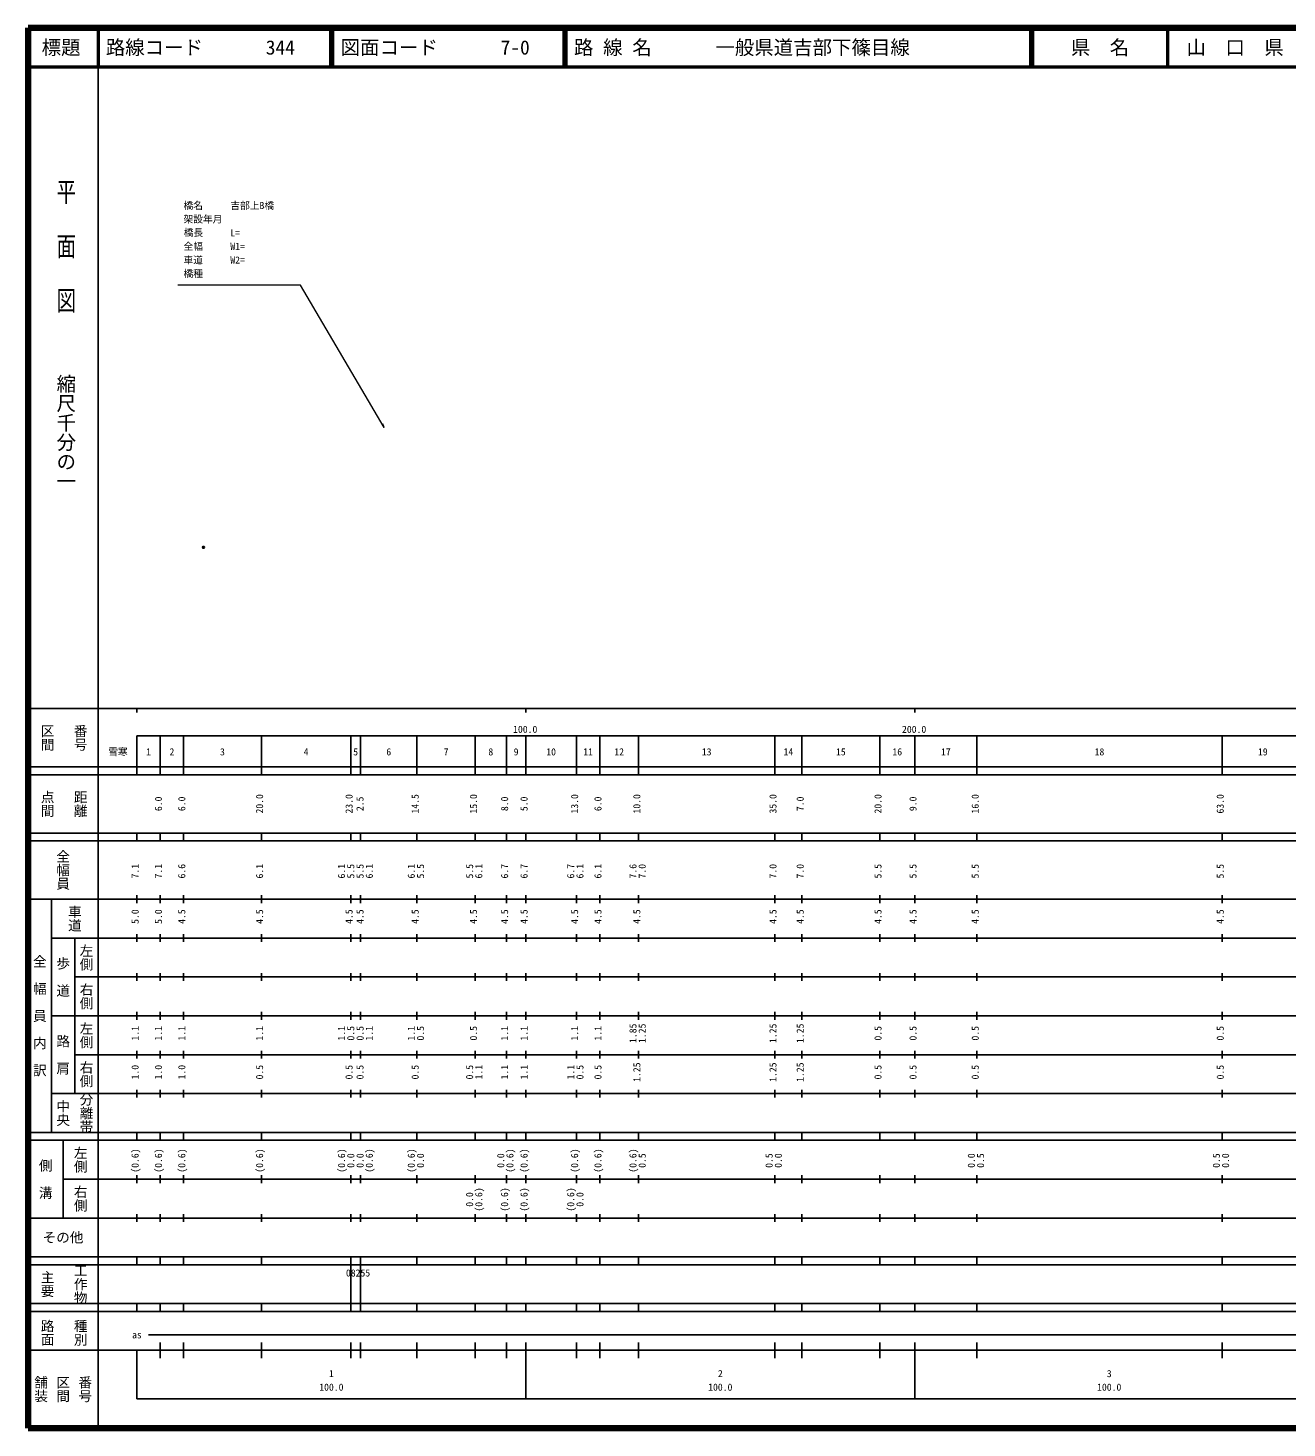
# Model space of a CAD drawing. Units: millimetres on the paper. Extents: x 40 to 680, y 20 to 380.
# Drawn here: x 40 to 363.7, y 20 to 380 of the extents above; entities that cross this region are included whole.
import ezdxf
from ezdxf.enums import TextEntityAlignment as Align

# ---------------------------------------------------------------- set-up
doc = ezdxf.new("R2010")
doc.units = ezdxf.units.MM
doc.header["$PDMODE"] = 32
doc.header["$PDSIZE"] = 0.5
for name, color, linetype in [('M-OTRS', 6, 'Continuous'), ('M-STR-STR1', 7, 'Continuous'), ('M-TTL-TXT', 7, 'Continuous')]:
    doc.layers.add(name, color=color, linetype=linetype)
for name, color, linetype, lineweight in [('M-TTL', 2, 'Continuous', 140), ('M-TTL-BAND', 7, 'Continuous', 25), ('M-TTL-LINE', 7, 'Continuous', 50)]:
    doc.layers.add(name, color=color, linetype=linetype, lineweight=lineweight)
doc.styles.add('@ＭＳ ゴシック', font='')
doc.styles.add('ＭＳ ゴシック', font='')
doc.styles.get('@ＭＳ ゴシック').set_extended_font_data('@MS Gothic')
doc.styles.get('ＭＳ ゴシック').set_extended_font_data('MS Gothic')

# ---------------------------------------------------------------- blocks, each defined once
blk = doc.blocks.new('open_arrow')
at = {"color": 0, "linetype": 'Continuous', "lineweight": -2}
blk.add_lwpolyline([(7.5, 1.25), (0, 0), (7.5, -1.25)], dxfattribs=at)

msp = doc.modelspace()

# ---------------------------------------------------------------- linework, layer by layer
at = {"layer": 'M-OTRS'}
msp.add_point((85.118, 246.46), dxfattribs=at)
at = {"layer": 'M-TTL'}
for p, q in [((40, 380), (40, 20)), ((680, 380), (40, 380)), ((40, 20), (680, 20))]:
    msp.add_line(p, q, dxfattribs=at)
at = {"layer": 'M-TTL', "color": 7, "lineweight": 13}
msp.add_lwpolyline([(131.6, 277.283), (110.083, 313.862), (78.524, 313.862)], dxfattribs=at)
at = {"layer": 'M-TTL-BAND'}
for p, q in [((58, 370), (58, 20)), ((40, 205), (579, 205)), ((68, 205), (68, 204)), ((168, 205), (168, 204)), ((268, 205), (268, 204)), ((68, 198), (579, 198)), ((68, 198), (68, 188)), ((74, 188), (74, 198)), ((80, 188), (80, 198)), ((100, 188), (100, 198)), ((123, 188), (123, 198)), ((125.5, 188), (125.5, 198)), ((140, 188), (140, 198)), ((155, 188), (155, 198)), ((163, 188), (163, 198)), ((168, 188), (168, 198)), ((181, 188), (181, 198)), ((187, 188), (187, 198)), ((197, 188), (197, 198)), ((232, 188), (232, 198)), ((239, 188), (239, 198)), ((259, 188), (259, 198)), ((268, 188), (268, 198)), ((284, 188), (284, 198)), ((347, 188), (347, 198)), ((40, 190), (579, 190)), ((40, 188), (579, 188)), ((40, 173), (579, 173)), ((68, 171), (68, 173)), ((74, 171), (74, 173)), ((80, 171), (80, 173)), ((100, 171), (100, 173)), ((123, 171), (123, 173)), ((125.5, 171), (125.5, 173)), ((140, 171), (140, 173)), ((155, 171), (155, 173)), ((163, 171), (163, 173)), ((168, 171), (168, 173)), ((181, 171), (181, 173)), ((187, 171), (187, 173)), ((197, 171), (197, 173)), ((232, 171), (232, 173)), ((239, 171), (239, 173)), ((259, 171), (259, 173)), ((268, 171), (268, 173)), ((284, 171), (284, 173)), ((347, 171), (347, 173)), ((40, 171), (579, 171)), ((40, 156), (579, 156)), ((46, 96), (46, 156)), ((68, 155), (68, 157)), ((74, 155), (74, 157)), ((80, 155), (80, 157)), ((100, 155), (100, 157)), ((123, 155), (123, 157)), ((125.5, 155), (125.5, 157)), ((140, 155), (140, 157)), ((155, 155), (155, 157)), ((163, 155), (163, 157)), ((168, 155), (168, 157)), ((181, 155), (181, 157)), ((187, 155), (187, 157)), ((197, 155), (197, 157)), ((232, 155), (232, 157)), ((239, 155), (239, 157)), ((259, 155), (259, 157)), ((268, 155), (268, 157)), ((284, 155), (284, 157)), ((347, 155), (347, 157)), ((46, 146), (579, 146)), ((52, 146), (52, 106)), ((68, 145), (68, 147)), ((74, 145), (74, 147)), ((80, 145), (80, 147)), ((100, 145), (100, 147)), ((123, 145), (123, 147)), ((125.5, 145), (125.5, 147)), ((140, 145), (140, 147)), ((155, 145), (155, 147)), ((163, 145), (163, 147)), ((168, 145), (168, 147)), ((181, 145), (181, 147)), ((187, 145), (187, 147)), ((197, 145), (197, 147)), ((232, 145), (232, 147)), ((239, 145), (239, 147)), ((259, 145), (259, 147)), ((268, 145), (268, 147)), ((284, 145), (284, 147)), ((347, 145), (347, 147)), ((68, 135), (68, 137)), ((74, 135), (74, 137)), ((80, 135), (80, 137)), ((100, 135), (100, 137)), ((123, 135), (123, 137)), ((125.5, 135), (125.5, 137)), ((140, 135), (140, 137)), ((155, 135), (155, 137)), ((163, 135), (163, 137)), ((168, 135), (168, 137)), ((181, 135), (181, 137)), ((187, 135), (187, 137)), ((197, 135), (197, 137)), ((232, 135), (232, 137)), ((239, 135), (239, 137)), ((259, 135), (259, 137)), ((268, 135), (268, 137)), ((284, 135), (284, 137)), ((347, 135), (347, 137)), ((52, 136), (579, 136)), ((46, 126), (579, 126)), ((68, 125), (68, 127)), ((74, 125), (74, 127)), ((80, 125), (80, 127)), ((100, 125), (100, 127)), ((123, 125), (123, 127)), ((125.5, 125), (125.5, 127)), ((140, 125), (140, 127)), ((155, 125), (155, 127)), ((163, 125), (163, 127)), ((168, 125), (168, 127)), ((181, 125), (181, 127)), ((187, 125), (187, 127)), ((197, 125), (197, 127)), ((232, 125), (232, 127)), ((239, 125), (239, 127)), ((259, 125), (259, 127)), ((268, 125), (268, 127)), ((284, 125), (284, 127)), ((347, 125), (347, 127)), ((52, 116), (579, 116)), ((68, 115), (68, 117)), ((74, 115), (74, 117)), ((80, 115), (80, 117)), ((100, 115), (100, 117)), ((123, 115), (123, 117)), ((125.5, 115), (125.5, 117)), ((140, 115), (140, 117)), ((155, 115), (155, 117)), ((163, 115), (163, 117)), ((168, 115), (168, 117)), ((181, 115), (181, 117)), ((187, 115), (187, 117)), ((197, 115), (197, 117)), ((232, 115), (232, 117)), ((239, 115), (239, 117)), ((259, 115), (259, 117)), ((268, 115), (268, 117)), ((284, 115), (284, 117)), ((347, 115), (347, 117)), ((46, 106), (579, 106)), ((68, 105), (68, 107)), ((74, 105), (74, 107)), ((80, 105), (80, 107)), ((100, 105), (100, 107)), ((123, 105), (123, 107)), ((125.5, 105), (125.5, 107)), ((140, 105), (140, 107)), ((155, 105), (155, 107)), ((163, 105), (163, 107)), ((168, 105), (168, 107)), ((181, 105), (181, 107)), ((187, 105), (187, 107)), ((197, 105), (197, 107)), ((232, 105), (232, 107)), ((239, 105), (239, 107)), ((259, 105), (259, 107)), ((268, 105), (268, 107)), ((284, 105), (284, 107)), ((347, 105), (347, 107)), ((40, 96), (579, 96)), ((40, 94), (579, 94)), ((49, 94), (49, 74)), ((68, 94), (68, 96)), ((74, 94), (74, 96)), ((80, 94), (80, 96)), ((100, 94), (100, 96)), ((123, 94), (123, 96)), ((125.5, 94), (125.5, 96)), ((140, 94), (140, 96)), ((155, 94), (155, 96)), ((163, 94), (163, 96)), ((168, 94), (168, 96)), ((181, 94), (181, 96)), ((187, 94), (187, 96)), ((197, 94), (197, 96)), ((232, 94), (232, 96)), ((239, 94), (239, 96)), ((259, 94), (259, 96)), ((268, 94), (268, 96)), ((284, 94), (284, 96)), ((347, 94), (347, 96)), ((49, 84), (579, 84)), ((68, 83), (68, 85)), ((74, 83), (74, 85)), ((80, 83), (80, 85)), ((100, 83), (100, 85)), ((123, 83), (123, 85)), ((125.5, 83), (125.5, 85)), ((140, 83), (140, 85)), ((155, 83), (155, 85)), ((163, 83), (163, 85)), ((168, 83), (168, 85)), ((181, 83), (181, 85)), ((187, 83), (187, 85)), ((197, 83), (197, 85)), ((232, 83), (232, 85)), ((239, 83), (239, 85)), ((259, 83), (259, 85)), ((268, 83), (268, 85)), ((284, 83), (284, 85)), ((347, 83), (347, 85)), ((40, 74), (579, 74)), ((68, 73), (68, 75)), ((74, 73), (74, 75)), ((80, 73), (80, 75)), ((100, 73), (100, 75)), ((123, 73), (123, 75)), ((125.5, 73), (125.5, 75)), ((140, 73), (140, 75)), ((155, 73), (155, 75)), ((163, 73), (163, 75)), ((168, 73), (168, 75)), ((181, 73), (181, 75)), ((187, 73), (187, 75)), ((197, 73), (197, 75)), ((232, 73), (232, 75)), ((239, 73), (239, 75)), ((259, 73), (259, 75)), ((268, 73), (268, 75)), ((284, 73), (284, 75)), ((347, 73), (347, 75)), ((40, 64), (579, 64)), ((40, 62), (579, 62)), ((68, 62), (68, 64)), ((74, 62), (74, 64)), ((80, 62), (80, 64)), ((100, 62), (100, 64)), ((123, 62), (123, 64)), ((123, 52), (123, 62)), ((125.5, 62), (125.5, 64)), ((125.5, 52), (125.5, 62)), ((140, 62), (140, 64)), ((155, 62), (155, 64)), ((163, 62), (163, 64)), ((168, 62), (168, 64)), ((181, 62), (181, 64)), ((187, 62), (187, 64)), ((197, 62), (197, 64)), ((232, 62), (232, 64)), ((239, 62), (239, 64)), ((259, 62), (259, 64)), ((268, 62), (268, 64)), ((284, 62), (284, 64)), ((347, 62), (347, 64)), ((40, 52), (579, 52)), ((68, 50), (68, 52)), ((74, 50), (74, 52)), ((80, 50), (80, 52)), ((100, 50), (100, 52)), ((123, 50), (123, 52)), ((125.5, 50), (125.5, 52)), ((140, 50), (140, 52)), ((155, 50), (155, 52)), ((163, 50), (163, 52)), ((168, 50), (168, 52)), ((181, 50), (181, 52)), ((187, 50), (187, 52)), ((197, 50), (197, 52)), ((232, 50), (232, 52)), ((239, 50), (239, 52)), ((259, 50), (259, 52)), ((268, 50), (268, 52)), ((284, 50), (284, 52)), ((347, 50), (347, 52)), ((40, 50), (579, 50)), ((71, 44), (560, 44)), ((40, 40), (579, 40)), ((68, 40), (68, 27.5)), ((74, 38), (74, 42)), ((80, 38), (80, 42)), ((100, 38), (100, 42)), ((123, 38), (123, 42)), ((125.5, 38), (125.5, 42)), ((140, 38), (140, 42)), ((155, 38), (155, 42)), ((163, 38), (163, 42)), ((168, 27.5), (168, 42)), ((181, 38), (181, 42)), ((187, 38), (187, 42)), ((197, 38), (197, 42)), ((232, 38), (232, 42)), ((239, 38), (239, 42)), ((259, 38), (259, 42)), ((268, 27.5), (268, 42)), ((284, 38), (284, 42)), ((347, 38), (347, 42)), ((68, 27.5), (579, 27.5))]:
    msp.add_line(p, q, dxfattribs=at)
at = {"layer": 'M-TTL-LINE'}
for p, q in [((58, 380), (58, 370)), ((117.75, 380), (117.75, 370)), ((118.25, 380), (118.25, 370)), ((177.75, 380), (177.75, 370)), ((178.25, 380), (178.25, 370)), ((297.75, 380), (297.75, 370)), ((298.25, 380), (298.25, 370)), ((333, 380), (333, 370)), ((40, 370), (680, 370))]:
    msp.add_line(p, q, dxfattribs=at)

# ---------------------------------------------------------------- block references
at = {"layer": 'M-TTL', "color": 7, "lineweight": 13, "xscale": 0.133, "yscale": 0.133, "rotation": 120.5}
msp.add_blockref('open_arrow', (131.6, 277.283), dxfattribs=at)

# ---------------------------------------------------------------- texts
at = {"layer": 'M-STR-STR1', "style": 'ＭＳ ゴシック'}
for s, p in [('橋名', (79.979, 332.879)), ('吉部上B橋', (92.024, 332.879)), ('架設年月', (79.979, 329.379)), ('橋長', (80.047, 325.931)), ('L=', (92.024, 325.879)), ('全幅', (79.979, 322.379)), ('W1=', (92.024, 322.379)), ('車道', (79.979, 318.879)), ('W2=', (92.024, 318.879)), ('橋種', (79.979, 315.379))]:
    msp.add_text(s, height=1.833, dxfattribs=at).set_placement(p, align=Align.BOTTOM_LEFT)
at = {"layer": 'M-TTL-BAND', "style": '@ＭＳ ゴシック', "width": 1.4}
msp.add_text('平  面  図', height=3.666, rotation=270, dxfattribs=at).set_placement((49.777, 306.475), align=Align.MIDDLE_RIGHT)
at = {"layer": 'M-TTL-BAND', "style": '@ＭＳ ゴシック'}
msp.add_text('縮尺千分の一', height=3.666, rotation=270, dxfattribs=at).set_placement((49.777, 261.03), align=Align.MIDDLE_RIGHT)
for s, p in [('区間', (45, 197.5)), ('番号', (53.5, 197.5)), ('点間', (45, 180.5)), ('距離', (53.5, 180.5)), ('全幅員', (49, 163.5)), ('車道', (52, 151)), ('左側', (55, 141)), ('全\u3000幅\u3000員\u3000内\u3000訳', (43, 126)), ('歩\u3000道', (49, 136)), ('右側', (55, 131)), ('左側', (55, 121)), ('路\u3000肩', (49, 116)), ('右側', (55, 111)), ('分離帯', (55, 101)), ('中央', (49, 101)), ('左側', (53.5, 89)), ('側\u3000溝', (44.5, 84)), ('右側', (53.5, 79)), ('工作物', (53.5, 57)), ('主要', (45, 57)), ('路面', (45, 44.5)), ('種別', (53.5, 44.5)), ('舗装', (43.333, 30)), ('区間', (49, 30)), ('番号', (54.667, 30))]:
    msp.add_text(s, height=2.566, rotation=270, dxfattribs=at).set_placement(p, align=Align.MIDDLE_CENTER)
at = {"layer": 'M-TTL-BAND', "style": 'ＭＳ ゴシック'}
for s, p in [('100.0', (167.844, 198.195)), ('200.0', (267.844, 198.195)), ('雪寒', (63.117, 192.405)), ('1', (71, 192.405)), ('2', (77, 192.405)), ('3', (90, 192.405)), ('4', (111.5, 192.405)), ('5', (124.25, 192.405)), ('6', (132.75, 192.405)), ('7', (147.5, 192.405)), ('8', (159, 192.405)), ('9', (165.5, 192.405)), ('10', (174.5, 192.405)), ('11', (184, 192.405)), ('12', (192, 192.405)), ('13', (214.5, 192.405)), ('14', (235.5, 192.405)), ('15', (249, 192.405)), ('16', (263.5, 192.405)), ('17', (276, 192.405)), ('18', (315.5, 192.405)), ('19', (357.5, 192.405)), ('as', (68, 42.5)), ('1', (118, 32.523)), ('2', (218, 32.523)), ('3', (318, 32.523)), ('100.0', (118, 29.033)), ('100.0', (218, 29.033)), ('100.0', (318, 29.033))]:
    msp.add_text(s, height=1.833, dxfattribs=at).set_placement(p, align=Align.BOTTOM_CENTER)
for s, p in [('6.0', (75, 180.5)), ('6.0', (81, 180.5)), ('20.0', (101, 180.5)), ('23.0', (124, 180.5)), ('2.5', (126.817, 180.5)), ('14.5', (141, 180.5)), ('15.0', (156, 180.5)), ('8.0', (164, 180.5)), ('5.0', (169, 180.5)), ('13.0', (182, 180.5)), ('6.0', (188, 180.5)), ('10.0', (198, 180.5)), ('35.0', (233, 180.5)), ('7.0', (240, 180.5)), ('20.0', (260, 180.5)), ('9.0', (269, 180.5)), ('16.0', (285, 180.5)), ('63.0', (348, 180.5)), ('7.1', (69, 163.174)), ('7.1', (75, 163.174)), ('6.6', (81, 163.174)), ('6.1', (101, 163.174)), ('6.1', (122.072, 163.174)), ('5.5', (124.442, 163.174)), ('5.5', (126.837, 163.174)), ('6.1', (129.207, 163.174)), ('6.1', (140, 163.174)), ('5.5', (142.37, 163.174)), ('5.5', (155, 163.174)), ('6.1', (157.37, 163.174)), ('6.7', (164, 163.174)), ('6.7', (169, 163.174)), ('6.7', (181, 163.174)), ('6.1', (183.37, 163.174)), ('6.1', (188, 163.174)), ('7.6', (197, 163.174)), ('7.0', (199.37, 163.174)), ('7.0', (233, 163.174)), ('7.0', (240, 163.174)), ('5.5', (260, 163.174)), ('5.5', (269, 163.174)), ('5.5', (285, 163.174)), ('5.5', (348, 163.174)), ('5.0', (69, 151.5)), ('5.0', (75, 151.5)), ('4.5', (81, 151.5)), ('4.5', (101, 151.5)), ('4.5', (124, 151.5)), ('4.5', (126.817, 151.5)), ('4.5', (141, 151.5)), ('4.5', (156, 151.5)), ('4.5', (164, 151.5)), ('4.5', (169, 151.5)), ('4.5', (182, 151.5)), ('4.5', (188, 151.5)), ('4.5', (198, 151.5)), ('4.5', (233, 151.5)), ('4.5', (240, 151.5)), ('4.5', (260, 151.5)), ('4.5', (269, 151.5)), ('4.5', (285, 151.5)), ('4.5', (348, 151.5)), ('1.1', (69, 121.5)), ('1.1', (75, 121.5)), ('1.1', (81, 121.5)), ('1.1', (101, 121.5)), ('1.1', (122.072, 121.5)), ('0.5', (124.442, 121.5)), ('0.5', (126.837, 121.5)), ('1.1', (129.207, 121.5)), ('1.1', (140, 121.5)), ('0.5', (142.37, 121.5)), ('0.5', (156, 121.5)), ('1.1', (164, 121.5)), ('1.1', (169, 121.5)), ('1.1', (182, 121.5)), ('1.1', (188, 121.5)), ('1.85', (197, 121.5)), ('1.25', (199.37, 121.5)), ('1.25', (233, 121.5)), ('1.25', (240, 121.5)), ('0.5', (260, 121.5)), ('0.5', (269, 121.5)), ('0.5', (285, 121.5)), ('0.5', (348, 121.5)), ('1.0', (69, 111.5)), ('1.0', (75, 111.5)), ('1.0', (81, 111.5)), ('0.5', (101, 111.5)), ('0.5', (124, 111.5)), ('0.5', (126.817, 111.5)), ('0.5', (141, 111.5)), ('0.5', (155, 111.5)), ('1.1', (157.37, 111.5)), ('1.1', (164, 111.5)), ('1.1', (169, 111.5)), ('1.1', (181, 111.5)), ('0.5', (183.37, 111.5)), ('0.5', (188, 111.5)), ('1.25', (198, 111.5)), ('1.25', (233, 111.5)), ('1.25', (240, 111.5)), ('0.5', (260, 111.5)), ('0.5', (269, 111.5)), ('0.5', (285, 111.5)), ('0.5', (348, 111.5)), ('(0.6)', (69, 88.764)), ('(0.6)', (75, 88.764)), ('(0.6)', (81, 88.764)), ('(0.6)', (101, 88.764)), ('(0.6)', (122.072, 88.764)), ('0.0', (124.442, 88.764)), ('0.0', (126.837, 88.764)), ('(0.6)', (129.207, 88.764)), ('(0.6)', (140, 88.764)), ('0.0', (142.37, 88.764)), ('0.0', (163, 88.764)), ('(0.6)', (165.37, 88.764)), ('(0.6)', (169, 88.764)), ('(0.6)', (182, 88.764)), ('(0.6)', (188, 88.764)), ('(0.6)', (197, 88.764)), ('0.5', (199.37, 88.764)), ('0.5', (232, 88.764)), ('0.0', (234.37, 88.764)), ('0.0', (284, 88.764)), ('0.5', (286.37, 88.764)), ('0.5', (347, 88.764)), ('0.0', (349.37, 88.764)), ('0.0', (155, 78.764)), ('(0.6)', (157.37, 78.764)), ('(0.6)', (164, 78.764)), ('(0.6)', (169, 78.764)), ('(0.6)', (181, 78.764)), ('0.0', (183.37, 78.764))]:
    msp.add_text(s, height=1.833, rotation=90, dxfattribs=at).set_placement(p, align=Align.BOTTOM_CENTER)
msp.add_text('その他', height=2.566, dxfattribs=at).set_placement((49, 69), align=Align.MIDDLE_CENTER)
msp.add_text('08255', height=1.833, dxfattribs=at).set_placement((121.75, 58.405), align=Align.BOTTOM_LEFT)
at = {"layer": 'M-TTL-TXT', "style": 'ＭＳ ゴシック'}
for s, p in [('標題', (48.5, 375)), ('県\u3000名', (315.625, 375)), ('山\u3000口\u3000県', (350.375, 375))]:
    msp.add_text(s, height=3.666, dxfattribs=at).set_placement(p, align=Align.MIDDLE_CENTER)
for s, p in [('路線コード', (60, 375)), ('344', (101.142, 375)), ('図面コード', (120.38, 375)), ('7-0', (161.521, 375)), ('路 線 名', (180.38, 375)), ('一般県道吉部下篠目線', (216.734, 375))]:
    msp.add_text(s, height=3.666, dxfattribs=at).set_placement(p, align=Align.MIDDLE_LEFT)

doc.saveas('drawing.dxf')
